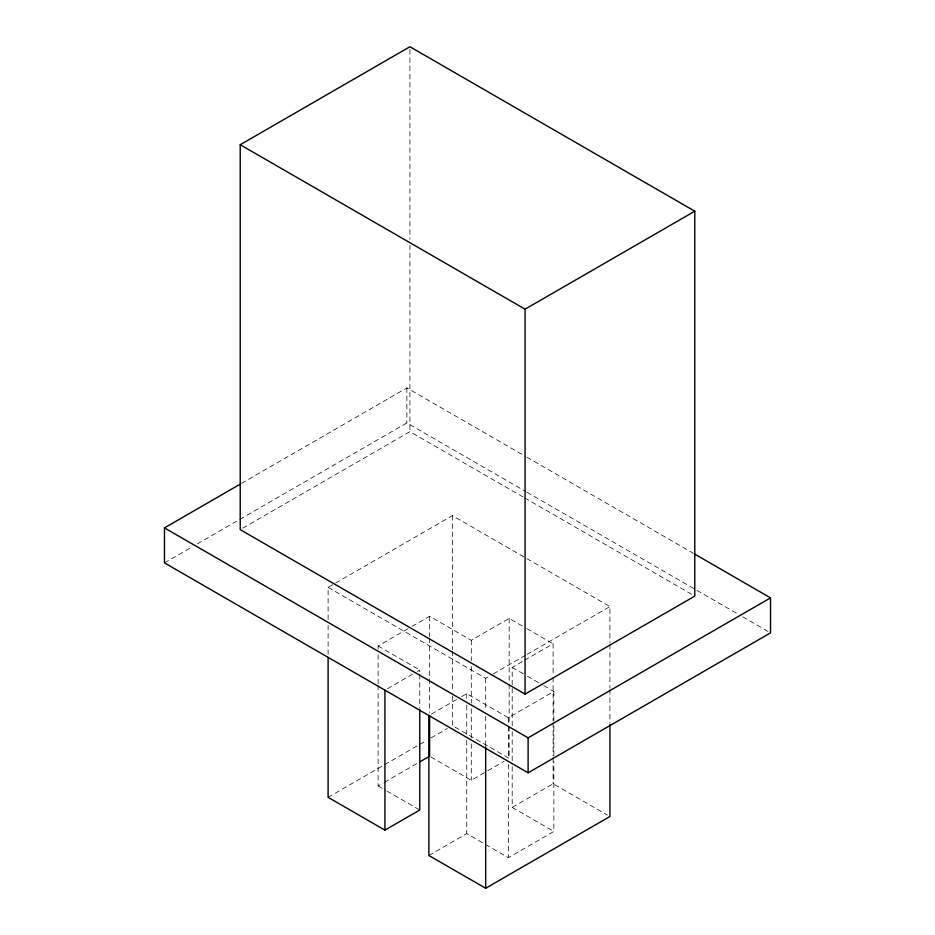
<?xml version="1.0" encoding="UTF-8"?>
<svg xmlns="http://www.w3.org/2000/svg" width="935" height="935" viewBox="0 0 935 935"><rect width="100%" height="100%" fill="white"/><g stroke="black" fill="none" stroke-linecap="round" stroke-linejoin="round"><path stroke-width="0.7" stroke-dasharray="4.67 3.51" d="M241.487 483.418L406.889 387.92L525.587 456.444M164.466 562.882L192.236 546.846M197.297 543.925L406.889 422.912L525.587 491.436M242.738 528.182L409.927 431.666L523.366 497.151M328.103 619.449L328.103 587.379L334.379 583.756M335.63 583.031L452.353 515.641L609.924 606.57L609.924 643.011M378.102 648.902L378.102 645.98L410.769 627.128M412.031 626.403L429.621 616.247L471.287 640.3L509.166 618.432L525.493 627.853M387.417 688.721L416.04 672.195M417.279 671.482L419.768 670.044L419.768 672.955M328.103 587.379L485.686 678.296L491.962 674.673M493.212 673.948L525.844 655.108M527.095 654.383L609.924 606.57M431.386 714.071L456.642 699.497M461.691 696.575L466.74 693.665L508.406 717.718L553.871 691.479L553.871 720.628M512.193 725.735L512.193 667.415L523.355 660.975M524.593 660.262L553.111 643.794L553.111 675.876M328.103 797.321L383.327 765.438M384.577 764.713L418.459 745.16M419.721 744.435L425.998 740.812M431.012 737.914L447.327 728.494M378.102 685.355L378.102 785.949L383.128 783.051M384.39 782.326L418.307 762.738M430.883 756.941L471.287 780.269L486.445 771.515M487.708 770.791L504.117 761.312M428.861 855.502L466.74 833.623L508.406 857.687L553.871 831.437L553.871 761.452M512.193 766.56L512.193 807.384L553.111 783.764L607.399 815.063M526.849 457.18L693.513 553.403M526.849 492.172L737.703 613.909M742.764 616.819L770.533 632.866M524.617 497.876L692.262 594.66M526.744 628.577L553.111 643.794M512.193 667.415L526.089 675.432M527.352 676.169L542.499 684.911M543.761 685.647L553.871 691.479M378.102 645.98L419.768 670.044M512.193 807.384L553.871 831.437M378.102 785.949L385.676 790.332M386.938 791.057L419.768 810.014M609.924 644.472L609.924 688.218M609.924 689.668L609.924 723.211M553.871 726.46L553.871 755.62M553.111 677.337L553.111 721.072M553.111 722.533L553.111 756.064M553.111 757.525L553.111 783.764M512.193 731.567L512.193 760.728M509.166 618.432L509.166 682.585M509.166 684.034L509.166 724.859M509.166 726.32L509.166 758.402L452.353 725.595L452.353 693.513M508.406 717.718L508.406 725.011M508.406 726.46L508.406 758.542M508.406 764.374L508.406 857.687M485.686 678.296L485.686 710.378M485.686 716.21L485.686 745.37M471.287 640.3L471.287 660.706M471.287 666.538L471.287 702.991M471.287 708.823L471.287 737.984M471.287 743.816L471.287 780.269M466.74 693.665L466.74 699.497M466.74 705.329L466.74 734.489M466.74 740.321L466.74 833.623M452.353 515.641L452.353 649.778M452.353 651.239L452.353 692.064M429.621 616.247L429.621 636.653M429.621 638.114L429.621 712.47M419.768 674.415L419.768 707.947M409.927 49.66L409.927 239.208M409.927 245.04L409.927 431.666M406.889 387.92L406.889 422.912M378.102 654.734L378.102 683.894M328.103 625.281L328.103 654.442"/><path stroke-width="1.4" d="M240.225 144.726L409.927 46.75L694.775 211.205L694.775 596.121L525.073 694.097L240.225 529.642L240.225 144.726L525.073 309.181L694.775 211.205M694.775 554.128L770.533 597.874L770.533 632.866L528.111 772.824L164.466 562.882L164.466 527.889L240.225 484.143M419.57 762.013L429.621 756.205L429.621 715.38M164.466 527.889L528.111 737.832L770.533 597.874M328.103 657.352L328.103 797.321L384.928 830.128L419.768 810.014L419.768 709.408M428.861 715.532L428.861 855.502L485.686 888.25L609.924 816.512L609.924 724.66M528.111 737.832L528.111 772.824M525.073 309.181L525.073 694.097M485.686 746.82L485.686 888.25M384.928 690.159L384.928 830.128"/></g></svg>
